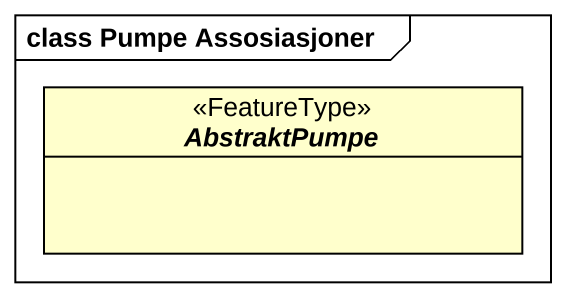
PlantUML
@startuml
mainframe class Pumpe Assosiasjoner
hide circle
hide empty members
abstract class AbstraktPumpe <<FeatureType>>
@enduml
